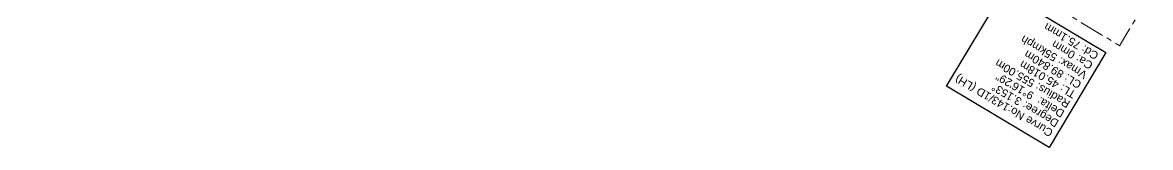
# Model space of a CAD drawing. Header units: metres. Extents: x 622835 to 629437, y 3390046 to 3394575.
# Drawn here: x 626319 to 626600.9, y 3392245.8 to 3392277.1 of the extents above; entities that cross this region are included whole.
import ezdxf

# ---------------------------------------------------------------- set-up
doc = ezdxf.new("R2010")
doc.units = ezdxf.units.M
doc.header["$LTSCALE"] = 2
doc.header["$MEASUREMENT"] = 0
doc.linetypes.add('CENTER', pattern=[2, 1.25, -0.25, 0.25, -0.25])
for name, color, linetype, lineweight in [('A-HATCH 1', 8, 'Continuous', 9), ('Proposed Curve_Details', 10, 'Continuous', 0), ('RLY BOUNDARY', 32, 'CENTER', 0)]:
    doc.layers.add(name, color=color, linetype=linetype, lineweight=lineweight)
doc.styles.add('Style-Arial', font='arial.ttf')

msp = doc.modelspace()

# ---------------------------------------------------------------- linework, layer by layer
at = {"layer": 'A-HATCH 1', "color": 1, "lineweight": 25, "ltscale": 2}
msp.add_lwpolyline([(626575.5701, 3392245.8069), (626549.9413, 3392261.131), (626564.145, 3392284.8858), (626589.7738, 3392269.5617)], close=True, dxfattribs=at)
at = {"layer": 'RLY BOUNDARY', "lineweight": 20, "ltscale": 2.5, "flags": 128}
msp.add_lwpolyline([(626600.8938, 3392284.1586), (626593.196, 3392271.2844), (626583.646, 3392277.0383), (626564.3772, 3392288.648), (626546.1086, 3392299.6366), (626527.8483, 3392310.6202), (626515.0966, 3392318.2535), (626494.2648, 3392330.8532), (626476.9656, 3392341.2302), (626459.2711, 3392351.9238), (626441.5757, 3392362.5548), (626416.7075, 3392377.4131), (626400.0894, 3392387.4862), (626382.5861, 3392398.1093), (626370.4876, 3392405.2358), (626359.5899, 3392411.8608), (626349.0161, 3392418.288), (626331.3107, 3392428.8662), (626319.048, 3392436.3245), (626326.746, 3392449.199)], dxfattribs=at)

# ---------------------------------------------------------------- texts
at = {"layer": 'Proposed Curve_Details', "color": 1, "lineweight": 0, "insert": (626588.1584, 3392269.3786), "char_height": 2, "attachment_point": 7, "rotation": 149.510399, "line_spacing_factor": 0.84, "style": 'Style-Arial'}
msp.add_mtext('Curve No:143/1D (LH)\\PDegree: 3.153°\\PDelta:  9°16\'29"\\PRadius: 555.00m\\PTL: 45.018m\\PCL: 89.840m\\PVmax: 55kmph\\PCa: 0mm\\PCd: 75.1mm', dxfattribs=at)

doc.saveas('drawing.dxf')
